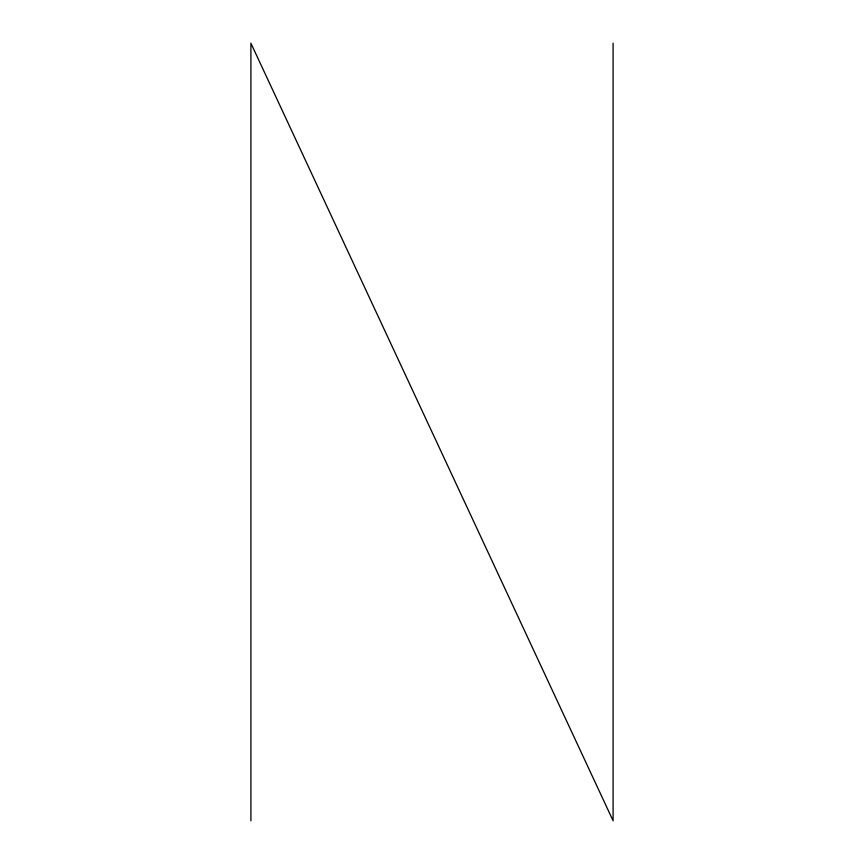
<?xml version="1.0" encoding="UTF-8"?>
<svg xmlns="http://www.w3.org/2000/svg" width="864" height="864" viewBox="0 0 864 864"><rect width="100%" height="100%" fill="white"/><g stroke="black" fill="none" stroke-linecap="round" stroke-linejoin="round"><path stroke-width="1.3" d="M613.094 43.2L613.094 820.8L250.906 43.2L250.906 820.8"/></g></svg>
